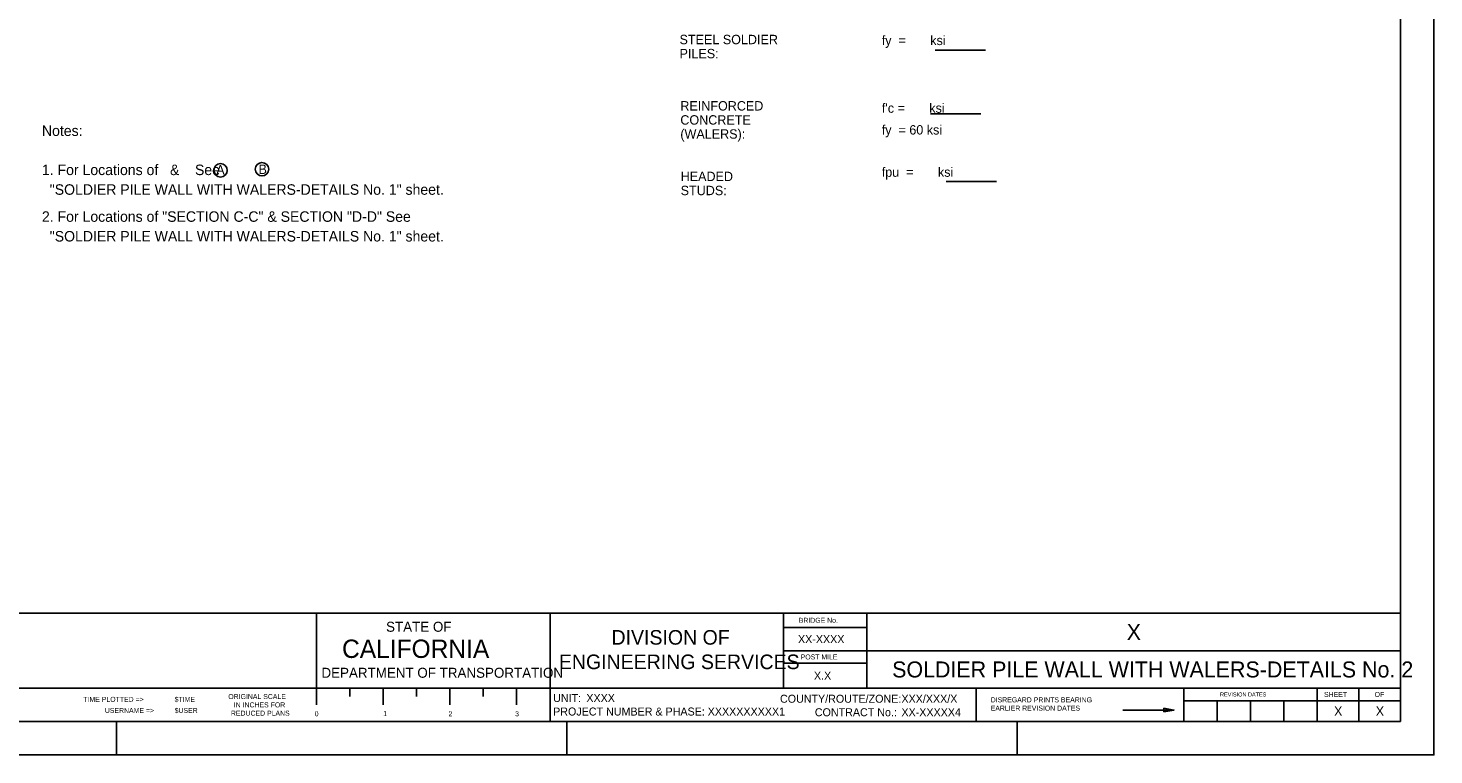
# Model space of a CAD drawing. Extents: x 0 to 2.83, y 0 to 1.83.
# Drawn here: x 1.077 to 2.833, y 0 to 0.908 of the extents above; entities that cross this region are included whole.
import ezdxf

# ---------------------------------------------------------------- set-up
doc = ezdxf.new("R2010")
doc.units = 0
for name, color, linetype in [('214 Text and Titles', 7, 'Continuous'), ('215 Design Notes', 7, 'Continuous'), ('str_Border-Plot-Shape-A', 7, 'Continuous'), ('str_Border-Text-A', 7, 'Continuous'), ('str_Border-Title-Block-A', 7, 'Continuous')]:
    doc.layers.add(name, color=color, linetype=linetype)

msp = doc.modelspace()

# ---------------------------------------------------------------- linework, layer by layer
at = {"layer": '214 Text and Titles'}
for centre in [(1.3176, 0.7306), (1.3694, 0.732)]:
    msp.add_circle(centre, 0.00839, dxfattribs=at)
at = {"layer": '215 Design Notes'}
for p, q in [((2.2102, 0.8809), (2.2731, 0.8809)), ((2.2047, 0.8014), (2.2675, 0.8014)), ((2.2239, 0.7167), (2.2868, 0.7167))]:
    msp.add_line(p, q, dxfattribs=at)
at = {"layer": 'str_Border-Plot-Shape-A'}
msp.add_lwpolyline([(0, 0), (2.8333, 0), (2.8333, 1.8333), (0, 1.8333)], close=True, dxfattribs=at)
at = {"layer": 'str_Border-Title-Block-A'}
for p, q in [((2.8333, 1.8333), (2.8333, 0)), ((2.7917, 1.7917), (2.7917, 0.0417)), ((2.7917, 0.1771), (0.0833, 0.1771)), ((1.4375, 0.1771), (1.4375, 0.0833)), ((1.7292, 0.1771), (1.7292, 0.0833)), ((2.0208, 0.1771), (2.0208, 0.0833)), ((2.125, 0.1771), (2.125, 0.0833)), ((2.0208, 0.1593), (2.125, 0.1593)), ((2.7917, 0.1302), (2.0208, 0.1302)), ((2.0208, 0.1146), (2.125, 0.1146)), ((2.7917, 0.0833), (0.0833, 0.0833)), ((1.4375, 0.0833), (1.4375, 0.0625)), ((1.4792, 0.0833), (1.4792, 0.0729)), ((1.5208, 0.0833), (1.5208, 0.0625)), ((1.5625, 0.0833), (1.5625, 0.0729)), ((1.6042, 0.0833), (1.6042, 0.0625)), ((1.6458, 0.0833), (1.6458, 0.0729)), ((1.6875, 0.0833), (1.6875, 0.0625)), ((1.7292, 0.0417), (1.7292, 0.0833)), ((2.2614, 0.0417), (2.2614, 0.0833)), ((2.5208, 0.0833), (2.5208, 0.0417)), ((2.6875, 0.0831), (2.6875, 0.0417)), ((2.7396, 0.0833), (2.7396, 0.0417)), ((2.5028, 0.0561), (2.4448, 0.0561)), ((2.7917, 0.0677), (2.5208, 0.0677)), ((2.5625, 0.0677), (2.5625, 0.0417)), ((2.6042, 0.0677), (2.6042, 0.0417)), ((2.6458, 0.0677), (2.6458, 0.0417)), ((2.7917, 0.0417), (0.0833, 0.0417)), ((1.1875, 0.0417), (1.1875, 0)), ((1.75, 0.0417), (1.75, 0)), ((2.3126, 0.0417), (2.3126, 0)), ((2.8333, 0), (0, 0))]:
    msp.add_line(p, q, dxfattribs=at)
for points in [[(2.496, 0.0582), (2.5085, 0.0561), (2.496, 0.054)], [(2.4981, 0.0568), (2.5023, 0.0561), (2.4981, 0.0554)]]:
    msp.add_lwpolyline(points, close=True, dxfattribs=at)

# ---------------------------------------------------------------- texts
at = {"layer": '214 Text and Titles'}
for s, p in [('B', (1.365, 0.7261)), ('A', (1.3122, 0.7254))]:
    msp.add_text(s, height=0.0118, dxfattribs=at).set_placement(p)
at = {"layer": '215 Design Notes'}
for s, height, p in [('STEEL SOLDIER ', 0.011731, (1.891, 0.8883)), ('fy  =       ksi', 0.011731, (2.1436, 0.8872)), ('PILES:', 0.01173, (1.891, 0.8707)), ('REINFORCED', 0.01173, (1.892, 0.8054)), ("f'c =       ksi", 0.011731, (2.1438, 0.8026)), ('CONCRETE ', 0.01173, (1.892, 0.7878)), ('Notes:', 0.01312, (1.0945, 0.7736)), ('(WALERS):', 0.01173, (1.892, 0.7702)), ('fy  = 60 ksi', 0.011731, (2.1436, 0.7754)), ('1. For Locations of   &    See ', 0.013123, (1.0945, 0.7247)), ('HEADED ', 0.01173, (1.8924, 0.7172)), ('fpu  =       ksi', 0.011731, (2.1436, 0.7226)), ('  "SOLDIER PILE WALL WITH WALERS-DETAILS No. 1" sheet.', 0.013123, (1.0945, 0.7001)), ('STUDS:', 0.01173, (1.8924, 0.6996)), ('2. For Locations of "SECTION C-C" & SECTION "D-D" See ', 0.013123, (1.0945, 0.6663)), ('  "SOLDIER PILE WALL WITH WALERS-DETAILS No. 1" sheet.', 0.013123, (1.0945, 0.6417))]:
    msp.add_text(s, height=height, dxfattribs=at).set_placement(p)
at = {"layer": 'str_Border-Text-A'}
for s, height, p in [('X', 0.02, (2.4496, 0.1436)), ('XX-XXXX', 0.01, (2.039, 0.1397)), ('SOLDIER PILE WALL WITH WALERS-DETAILS No. 2', 0.02, (2.1566, 0.0968)), ('X.X', 0.01, (2.0589, 0.094)), ('XXXX', 0.01, (1.7746, 0.0661)), ('XXX/XXX/X', 0.01, (2.1682, 0.0652)), ('XXXXXXXXXX1', 0.01, (1.9262, 0.0492)), ('XX-XXXXX4', 0.01, (2.1682, 0.0483)), ('X', 0.0117, (2.7086, 0.0489)), ('X', 0.0117, (2.7607, 0.0489))]:
    msp.add_text(s, height=height, dxfattribs=at).set_placement(p)
at = {"layer": 'str_Border-Title-Block-A'}
for s, height, p in [('STATE OF', 0.0125, (1.5244, 0.1539)), ('BRIDGE No.', 0.00625, (2.0399, 0.1651)), ('CALIFORNIA', 0.02292, (1.4694, 0.1212)), ('DIVISION OF', 0.018228, (1.806, 0.1378)), ('ENGINEERING SERVICES', 0.018228, (1.7403, 0.1072)), ('POST MILE', 0.00625, (2.0423, 0.1193)), ('DEPARTMENT OF TRANSPORTATION', 0.012498, (1.4437, 0.0964)), ('ORIGINAL SCALE', 0.006249, (1.3273, 0.0698)), ('UNIT:', 0.01, (1.7331, 0.0661)), ('COUNTY/ROUTE/ZONE:', 0.01, (2.0165, 0.0652)), ('DISREGARD PRINTS BEARING', 0.006249, (2.2797, 0.0657)), ('REVISION DATES', 0.004999, (2.5662, 0.073)), ('SHEET', 0.00625, (2.6961, 0.0724)), ('OF', 0.00625, (2.7593, 0.0724)), ('REDUCED PLANS', 0.006249, (1.3306, 0.049)), ('IN INCHES FOR', 0.006249, (1.3342, 0.0594)), ('0', 0.00625, (1.4352, 0.0483)), ('1', 0.00625, (1.5209, 0.0485)), ('2', 0.00625, (1.6024, 0.0483)), ('3', 0.00625, (1.6856, 0.0483)), ('PROJECT NUMBER & PHASE:', 0.01, (1.7331, 0.0492)), ('CONTRACT No.:', 0.01, (2.06, 0.0483)), ('EARLIER REVISION DATES', 0.006249, (2.2797, 0.0553))]:
    msp.add_text(s, height=height, dxfattribs=at).set_placement(p)
for s, height, p in [('TIME PLOTTED =>', 0.006249, (1.1462, 0.0663)), ('$TIME', 0.00625, (1.2603, 0.0663)), ('USERNAME =>', 0.006249, (1.1731, 0.0524)), ('$USER', 0.00625, (1.2603, 0.0524))]:
    msp.add_text(s, height=height, rotation=360, dxfattribs=at).set_placement(p)

doc.saveas('drawing.dxf')
